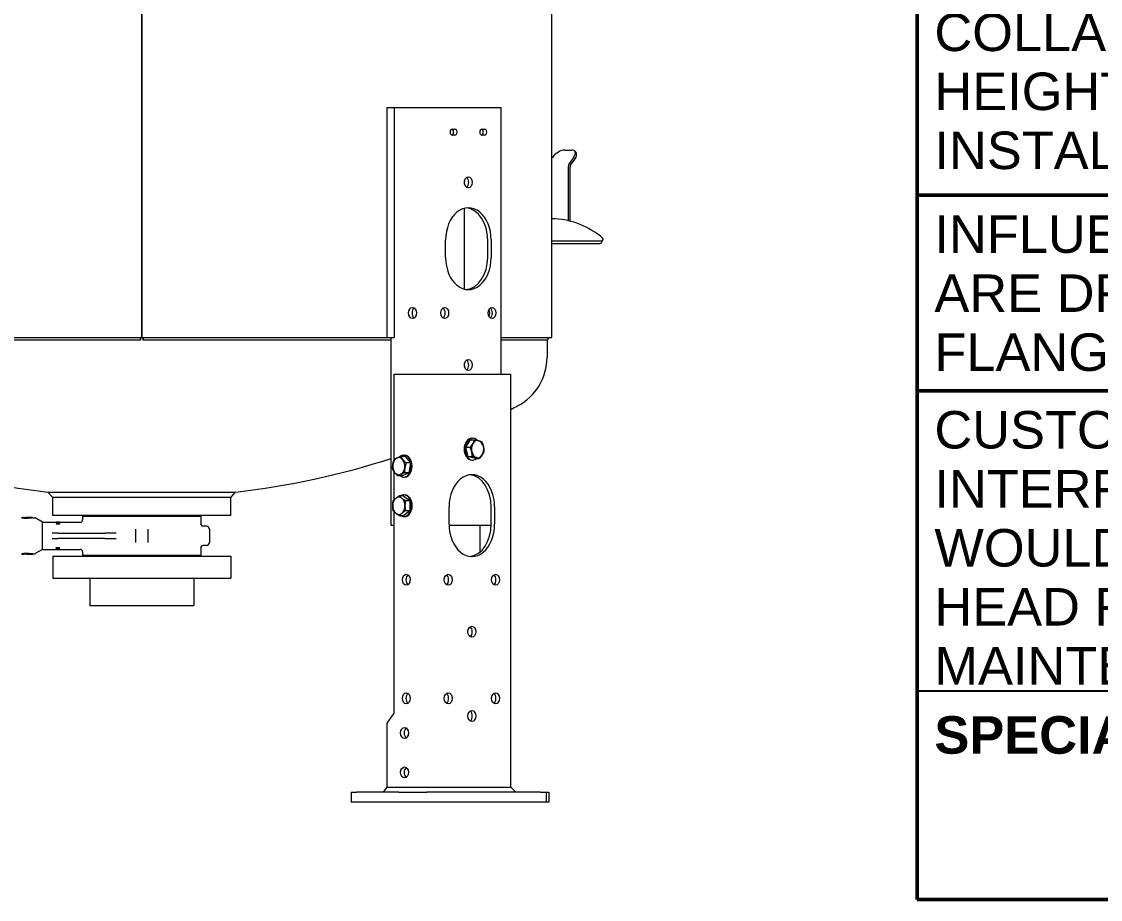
# Model space of a CAD drawing. Header units: inches. Extents: x 19 to 503, y 7 to 322.
# Drawn here: x 384 to 438.6, y 41.3 to 85.7 of the extents above; entities that cross this region are included whole.
import ezdxf
from ezdxf.enums import TextEntityAlignment as Align

# ---------------------------------------------------------------- set-up
doc = ezdxf.new("R2010")
doc.units = ezdxf.units.IN
doc.header["$LTSCALE"] = 15
doc.header["$MEASUREMENT"] = 0
doc.layers.get('0').update_dxf_attribs({"lineweight": 25})
for name, color, linetype, lineweight in [('Dimension (ANSI)', 7, 'Continuous', 25), ('Sketch Geometry (ANSI)', 7, 'Continuous', 25), ('Sketch Geometry(MEMCOR)', 7, 'Continuous', 50), ('Symbols(MEMCOR)', 7, 'Continuous', 25), ('Visible (ANSI)', 7, 'Continuous', 50)]:
    doc.layers.add(name, color=color, linetype=linetype, lineweight=lineweight)
doc.styles.add('MEMCOR', font='arial.ttf')
doc.styles.add('MEMCOR Medium', font='arial.ttf')
doc.styles.get("Standard").update_dxf_attribs({"font": 'arial.ttf'})
doc.dimstyles.new('Default (ANSI)', dxfattribs={"dimscale": 15, "dimtxt": 0.15, "dimasz": 0.098425, "dimexe": 0.125, "dimexo": 0.0625, "dimgap": 0.031496, "dimtad": 0, "dimtih": 1, "dimtoh": 1, "dimdec": 4, "dimrnd": 1e-08, "dimzin": 3, "dimdsep": 46, "dimlunit": 5, "dimtxsty": 'MEMCOR Medium', "dimcen": 0.09, "dimdle": 0.393701, "dimclrd": 256, "dimclre": 256, "dimclrt": 256, "dimadec": 0, "dimazin": 1, "dimtfac": 0.8, "dimtofl": 0, "dimtmove": 0, "dimatfit": 3, "dimfxl": 1, "dimfrac": 1, "dimtolj": 1, "dimtzin": 4, "dimlwd": -1, "dimlwe": -1, "dimarcsym": 0})

# ---------------------------------------------------------------- blocks, each defined once
blk = doc.blocks.new('NOTES')
at = {"layer": 'Sketch Geometry (ANSI)'}
blk.add_line((-2.075, -1.21), (2.075, -1.21), dxfattribs=at)
at = {"layer": 'Sketch Geometry(MEMCOR)'}
for p, q in [((-2.075, -1.85), (-2.075, 1.85)), ((-2.075, 0.31), (2.075, 0.31)), ((-2.075, -0.29), (2.075, -0.29)), ((2.075, -1.85), (-2.075, -1.85))]:
    blk.add_line(p, q, dxfattribs=at)
at = {"layer": 'Symbols(MEMCOR)', "color": 7, "char_height": 0.114972, "attachment_point": 1, "line_spacing_factor": 0.944221, "style": 'MEMCOR'}
for s, insert, width in [('\\fArial|b0|i0;TANKS ARE SHIPPED WITH LEGS IN THE COLLAPSED POSITION TO REDUCE OVERALL HEIGHT AND ASSIST TANK ACCESS. TANK MUST BE INSTALLED WITH LEGS IN EXTENDED POSITION.', (-2.0218, 1.048), 4.125148), ('\\fArial|b0|i0;INFLUENT, EFFLUENT, & DRAIN CONNECTIONS ARE DRILLED FOR METRIC AND IMPERIAL FLANGE BOLT PATTERNS', (-2.0218, 0.248), 3.923818), ('\\fArial|b0|i0;CUSTOMER IS TO CONFIRM THERE ARE NO INTERFERENCES IN THE FILTER ROOM THAT WOULD INHIBIT THE ROTATIONAL SWING OF THE HEAD REQUIRED FOR GENERAL FILTER MAINTENANCE', (-2.0218, -0.352), 4.083133)]:
    blk.add_mtext(s, dxfattribs=dict(at, insert=insert, width=width))
at = {"layer": 'Symbols(MEMCOR)', "color": 7, "insert": (-2.0218, -1.288), "char_height": 0.114972, "attachment_point": 1, "style": 'MEMCOR'}
blk.add_mtext('\\fArial|b1|i0;{\\H0.1150;SPECIAL NOTES:}', dxfattribs=at)
at = {"layer": 'Symbols(MEMCOR)', "color": 7, "lineweight": 30, "flags": 63}
for tag, p in [('@Special_Notes', (-2.0218, -1.4827)), ('@Special_Notes1', (-2.0218, -1.6773))]:
    blk.add_attdef(tag, text='', height=0.115, dxfattribs=at).set_placement(p, align=Align.TOP_LEFT)
blk = doc.blocks.new('*D25')
at = {"layer": 'Defpoints', "color": 0, "transparency": 16777216}
for p in [(389.524, 150.965), (322.574, 59.697), (369.936, 59.697)]:
    blk.add_point(p, dxfattribs=at)
at = {"layer": 'Dimension (ANSI)', "transparency": 16777216}
for p, q in [((388.587, 150.965), (320.699, 150.965)), ((322.574, 149.489), (322.574, 120.941)), ((322.574, 61.174), (322.574, 101.819)), ((368.999, 59.697), (320.699, 59.697))]:
    blk.add_line(p, q, dxfattribs=at)
for points in [[(322.328, 149.489), (322.82, 149.489), (322.574, 150.965)], [(322.328, 61.174), (322.82, 61.174), (322.574, 59.697)]]:
    blk.add_solid(points, dxfattribs=at)
at = {"layer": 'Dimension (ANSI)', "transparency": 16777216, "char_height": 2.25, "attachment_point": 5, "style": 'MEMCOR Medium'}
for s, insert in [('\\A1; \\fArial|b0|i0;91{\\H0.8x;\\S1#4;} in', (322.574, 113.675)), ('\\A1;[2318.2 mm]{\\P\\fArial|b0|i0;SHIPPING\\P\\fArial|b0|i0;HEIGHT\\P\\fArial|b0|i0;REF.}', (322.574, 104.114))]:
    blk.add_mtext(s, dxfattribs=dict(at, insert=insert))

msp = doc.modelspace()

# ---------------------------------------------------------------- linework, layer by layer
at = {"layer": 'Visible (ANSI)', "linetype": 'Continuous', "lineweight": 18}
for p, q in [((390.097271, 134.700384), (390.097271, 69.700384)), ((390.097276, 69.700384), (390.097276, 134.700384)), ((390.100887, 134.700384), (390.100887, 69.700384)), ((390.100892, 69.700384), (390.100892, 134.700384)), ((410.849544, 69.700384), (410.849544, 121.950384)), ((402.498351, 81.347384), (402.874684, 81.347384)), ((402.498351, 81.347384), (402.498351, 69.700384)), ((402.874684, 81.347384), (404.188891, 81.347384)), ((402.874684, 81.347384), (402.874684, 69.700384)), ((404.188891, 81.347384), (405.164699, 81.347384)), ((405.164699, 81.347384), (408.077979, 81.347384)), ((408.077979, 81.347384), (408.280075, 81.347384)), ((408.280075, 67.843384), (408.280075, 81.347384)), ((405.80463, 80.252384), (405.938981, 80.252384)), ((407.303697, 80.252384), (407.438047, 80.252384)), ((405.938981, 79.942384), (405.80463, 79.942384)), ((407.438047, 79.942384), (407.303697, 79.942384)), ((411.496373, 79.194012), (411.849926, 79.194012)), ((410.849544, 78.779257), (410.89282, 78.840459)), ((411.95348, 78.840459), (411.730236, 78.524745)), ((411.795236, 78.432821), (412.01848, 78.748535)), ((412.008175, 79.129134), (412.073175, 79.03721)), ((411.676389, 78.340897), (411.676389, 75.644411)), ((411.768313, 75.644411), (411.768313, 78.340897)), ((406.433204, 77.470143), (406.433204, 77.644625)), ((406.433204, 72.149245), (406.433204, 76.245523)), ((405.468755, 73.757384), (405.468755, 74.637384)), ((407.597146, 73.757384), (407.597146, 74.637384)), ((407.773923, 74.637384), (407.773923, 73.757384)), ((413.257463, 74.574599), (410.849544, 74.574599)), ((410.849544, 74.464701), (413.208359, 74.464701)), ((413.365615, 74.527004), (413.414725, 74.636917)), ((390.097276, 70.825384), (390.100887, 70.825384)), ((390.097276, 70.700384), (390.100887, 70.700384)), ((390.032229, 69.575384), (377.477269, 69.575384)), ((377.699812, 69.700384), (390.097271, 69.700384)), ((390.032229, 69.575384), (390.031821, 69.700384)), ((390.032229, 69.700384), (390.032229, 69.575384)), ((390.097276, 69.700384), (390.097271, 69.700384)), ((390.100887, 69.700384), (390.100892, 69.700384)), ((390.100892, 69.700384), (402.498351, 69.700384)), ((390.166342, 69.700384), (390.165934, 69.575384)), ((390.165934, 69.575384), (390.165934, 69.700384)), ((402.720894, 69.575384), (390.165934, 69.575384)), ((402.498351, 69.700384), (402.874684, 69.700384)), ((402.720894, 60.197384), (402.720894, 69.700384)), ((408.280075, 69.700384), (410.849544, 69.700384)), ((410.599082, 69.575384), (408.280075, 69.575384)), ((410.599082, 69.575384), (410.724082, 69.700384)), ((410.599082, 69.575384), (410.599082, 68.700384)), ((406.433204, 68.229143), (406.433204, 68.403625)), ((402.860653, 67.843384), (404.053334, 67.843384)), ((402.860653, 63.521182), (402.860653, 67.843384)), ((404.053334, 67.843384), (405.029142, 67.843384)), ((405.029142, 67.843384), (408.567089, 67.843384)), ((408.567089, 67.843384), (408.769185, 67.843384)), ((408.769185, 46.943384), (408.769185, 67.843384)), ((406.492583, 64.153907), (406.729178, 64.532397)), ((406.729178, 64.532397), (406.944615, 64.532397)), ((406.798115, 64.604565), (406.842657, 64.604565)), ((406.606063, 63.674894), (406.492583, 64.153907)), ((406.492583, 64.153907), (406.708021, 64.153907)), ((403.416326, 63.688804), (403.200889, 63.688804)), ((403.346441, 63.744565), (403.390983, 63.744565)), ((403.416326, 63.688804), (403.684765, 63.355503)), ((403.684765, 63.355503), (403.469328, 63.355503)), ((403.684765, 63.355503), (403.61488, 62.860083)), ((406.956137, 63.574372), (406.606063, 63.674894)), ((406.606063, 63.674894), (406.8215, 63.674894)), ((406.798115, 63.502203), (406.842657, 63.502203)), ((406.956137, 63.574372), (407.171574, 63.574372)), ((402.860653, 61.490528), (402.860653, 62.916055)), ((403.61488, 62.860083), (403.276556, 62.697965)), ((403.61488, 62.860083), (403.399442, 62.860083)), ((403.276556, 62.697965), (403.061119, 62.697965)), ((403.346441, 62.642203), (403.390983, 62.642203)), ((385.350653, 61.884176), (390.099082, 61.884176)), ((385.599082, 61.606193), (385.350653, 61.884176)), ((390.099082, 61.884176), (394.847511, 61.884176)), ((394.599082, 61.606193), (394.847511, 61.884176)), ((403.346411, 61.698566), (403.130974, 61.698566)), ((403.346411, 61.698566), (403.655785, 61.446011)), ((403.390983, 61.744565), (403.346441, 61.744565)), ((385.599082, 60.692384), (385.599082, 61.606193)), ((394.599082, 61.606193), (385.599082, 61.606193)), ((394.599082, 60.692384), (394.599082, 61.606193)), ((403.655785, 61.446011), (403.440348, 61.446011)), ((403.655785, 61.446011), (403.655815, 60.94083)), ((405.645531, 60.253384), (405.645531, 61.133384)), ((407.773923, 60.253384), (407.773923, 61.133384)), ((407.950699, 61.133384), (407.950699, 60.253384)), ((384.038058, 60.594353), (384.085302, 60.594353)), ((384.038058, 60.594353), (384.038058, 60.583377)), ((384.444357, 60.594353), (384.491601, 60.594353)), ((384.471537, 60.589642), (384.471537, 60.569459)), ((384.491601, 60.594353), (384.491601, 60.593492)), ((384.521522, 60.593758), (384.521522, 60.594353)), ((384.521522, 60.594353), (384.56916, 60.594353)), ((384.56916, 60.594353), (384.56916, 60.591606)), ((384.56916, 60.591606), (384.56916, 60.571466)), ((394.599082, 60.692384), (385.599082, 60.692384)), ((387.146326, 60.692384), (387.106956, 60.653014)), ((393.091208, 60.653014), (387.106956, 60.653014)), ((387.106956, 60.653014), (387.106956, 60.475849)), ((393.051837, 60.692384), (393.091208, 60.653014)), ((393.091208, 60.653014), (393.091208, 60.236946)), ((402.860653, 50.693384), (402.860653, 60.896218)), ((403.346471, 60.688203), (403.131033, 60.688203)), ((403.390983, 60.642203), (403.346441, 60.642203)), ((403.655815, 60.94083), (403.346471, 60.688203)), ((403.655815, 60.94083), (403.440378, 60.94083)), ((384.118106, 60.557612), (384.118106, 60.578059)), ((384.56916, 60.574274), (384.700106, 60.574274)), ((385.080431, 60.357739), (384.709949, 60.571637)), ((385.080431, 58.979786), (385.080431, 60.357739)), ((385.080431, 60.357739), (385.775186, 60.357739)), ((385.774663, 60.366825), (385.774663, 60.357739)), ((385.936604, 60.364764), (385.775186, 60.364764)), ((385.775186, 60.36212), (385.775186, 60.364764)), ((385.775186, 60.36212), (385.902986, 60.36212)), ((385.775186, 60.36212), (385.775186, 60.35018)), ((385.781402, 60.35018), (385.775186, 60.35018)), ((385.775186, 60.341213), (385.775186, 60.349413)), ((385.775186, 60.341213), (385.936604, 60.341213)), ((385.775186, 60.341213), (385.775186, 60.328896)), ((385.805309, 60.328896), (385.775186, 60.328896)), ((385.775186, 60.277139), (385.775186, 60.296728)), ((385.775186, 60.277139), (385.936604, 60.277139)), ((385.775186, 60.277139), (385.775186, 60.263496)), ((385.936604, 60.263496), (385.775186, 60.263496)), ((385.793761, 60.297246), (385.793761, 60.288912)), ((385.918029, 60.288912), (385.793761, 60.288912)), ((385.797162, 60.368975), (385.811943, 60.368975)), ((385.797162, 60.368975), (385.797162, 60.364764)), ((385.936604, 60.346764), (385.797424, 60.346764)), ((385.811943, 60.368975), (385.811943, 60.364764)), ((385.811943, 60.367171), (385.920122, 60.367171)), ((385.936604, 60.328896), (385.905583, 60.328896)), ((385.907303, 60.317344), (385.907303, 60.304564)), ((385.918029, 60.288912), (385.918029, 60.297246)), ((385.920122, 60.368975), (385.936604, 60.368975)), ((385.920122, 60.368975), (385.920122, 60.364764)), ((385.936604, 60.368975), (385.936604, 60.364764)), ((385.936604, 60.364764), (385.936604, 60.361513)), ((385.936604, 60.361513), (385.936604, 60.349562)), ((385.936604, 60.357739), (386.988845, 60.357739)), ((385.936604, 60.346764), (385.936604, 60.341213)), ((385.936604, 60.341213), (385.936604, 60.328896)), ((385.936604, 60.296923), (385.936604, 60.277139)), ((385.936604, 60.277139), (385.936604, 60.263496)), ((393.366601, 60.160888), (393.196011, 60.160888)), ((402.860653, 60.197384), (402.720894, 60.197384)), ((407.773242, 60.197384), (405.646212, 60.197384)), ((407.197631, 60.197384), (407.197631, 58.841763)), ((385.87433, 59.806557), (385.567755, 59.806557)), ((385.567755, 59.530967), (385.87433, 59.530967)), ((385.87433, 59.806557), (387.022886, 59.806557)), ((387.022886, 59.530967), (385.87433, 59.530967)), ((387.022886, 59.806557), (388.225525, 59.806557)), ((388.225525, 59.530967), (387.022886, 59.530967)), ((388.441984, 59.806557), (388.225525, 59.806557)), ((388.225525, 59.530967), (388.441984, 59.530967)), ((388.796651, 59.806557), (388.441984, 59.806557)), ((388.441984, 59.530967), (388.796651, 59.530967)), ((389.784121, 60.000768), (389.784121, 59.336756)), ((390.414042, 59.336756), (390.414042, 60.000768)), ((393.524082, 60.003408), (393.524082, 59.334116)), ((385.080431, 58.979786), (384.709949, 58.765888)), ((385.080431, 58.979786), (385.774663, 58.979786)), ((385.771916, 59.038737), (385.771916, 59.051901)), ((385.771916, 58.993039), (385.771916, 59.005296)), ((385.774663, 58.98427), (385.787173, 58.98427)), ((385.774663, 58.972383), (385.774663, 58.98427)), ((385.920122, 58.972383), (385.774663, 58.972383)), ((385.774663, 58.9707), (385.774663, 58.972383)), ((385.797162, 58.96855), (385.811943, 58.96855)), ((385.811943, 58.970353), (385.811943, 58.96855)), ((385.811943, 58.970353), (385.920122, 58.970353)), ((385.920122, 58.976211), (385.920122, 58.983585)), ((385.936604, 58.976211), (385.920122, 58.976211)), ((385.920122, 58.972383), (385.920122, 58.976211)), ((385.920122, 58.96855), (385.920122, 58.970353)), ((385.920122, 58.96855), (385.936604, 58.96855)), ((385.936604, 58.976211), (385.936604, 58.988031)), ((385.936604, 58.979786), (386.988845, 58.979786)), ((385.936604, 58.976211), (385.936604, 58.96855)), ((385.940005, 59.038737), (385.940005, 59.051901)), ((385.940005, 58.993039), (385.940005, 59.005296)), ((393.091208, 59.100578), (393.091208, 58.68451)), ((393.366601, 59.176636), (393.196011, 59.176636)), ((384.038058, 58.743172), (384.038058, 58.754147)), ((384.038058, 58.743172), (384.085302, 58.743172)), ((384.118106, 58.759466), (384.118106, 58.779912)), ((384.444357, 58.743172), (384.491601, 58.743172)), ((384.471537, 58.768066), (384.471537, 58.747882)), ((384.491601, 58.743172), (384.491601, 58.744032)), ((384.521522, 58.743172), (384.521522, 58.743766)), ((384.521522, 58.743172), (384.56916, 58.743172)), ((384.56916, 58.745919), (384.56916, 58.766059)), ((384.56916, 58.76325), (384.700106, 58.76325)), ((384.56916, 58.745919), (384.56916, 58.743172)), ((385.599082, 58.64514), (394.599082, 58.64514)), ((385.599082, 58.64514), (385.599082, 57.52014)), ((387.106956, 58.861676), (387.106956, 58.68451)), ((387.106956, 58.68451), (393.091208, 58.68451)), ((387.146326, 58.64514), (387.106956, 58.68451)), ((393.051837, 58.64514), (393.091208, 58.68451)), ((394.599082, 58.64514), (394.599082, 57.52014)), ((385.599082, 57.52014), (394.599082, 57.52014)), ((387.474082, 57.52014), (387.474082, 56.14514)), ((392.724082, 57.52014), (392.724082, 56.14514)), ((387.474082, 56.14514), (392.724082, 56.14514)), ((402.5071, 50.193384), (402.860653, 50.693384)), ((402.5071, 46.943384), (402.5071, 50.193384)), ((402.330323, 46.693384), (402.5071, 46.943384)), ((402.5071, 46.943384), (404.053334, 46.943384)), ((404.053334, 46.943384), (405.029142, 46.943384)), ((405.029142, 46.943384), (408.567089, 46.943384)), ((408.567089, 46.943384), (408.769185, 46.943384)), ((408.769185, 46.943384), (409.019185, 46.693384)), ((400.691598, 46.693384), (400.984491, 46.693384)), ((400.691598, 46.693384), (400.691598, 46.193384)), ((403.105811, 46.693384), (400.984491, 46.693384)), ((403.105811, 46.693384), (404.520025, 46.693384)), ((410.261732, 46.693384), (404.520025, 46.693384)), ((410.261732, 46.693384), (410.554625, 46.693384)), ((410.554625, 46.693384), (410.69846, 46.693384)), ((410.554625, 46.693384), (410.554625, 46.193384)), ((410.69846, 46.693384), (410.69846, 46.193384)), ((400.984491, 46.193384), (400.691598, 46.193384)), ((403.105811, 46.193384), (400.984491, 46.193384)), ((404.520025, 46.193384), (403.105811, 46.193384)), ((410.261732, 46.193384), (404.520025, 46.193384)), ((410.554625, 46.193384), (410.261732, 46.193384)), ((410.69846, 46.193384), (410.554625, 46.193384))]:
    msp.add_line(p, q, dxfattribs=at)
for centre, radius, start, end in [((407.829082, 68.700384), 2.77, 297.3871389, 0), ((390.099082, 102.923822), 41.313437, 296.8665239, 297.3871389), ((390.099082, 102.923822), 41.313437, 252.2109411, 263.4000276), ((390.099082, 102.923822), 41.313437, 276.5999724, 287.7890589), ((384.700106, 60.554589), 0.019685, 60, 90), ((386.988845, 60.475849), 0.11811, 270, 0), ((393.196011, 60.271124), 0.110236, 198.0621031, 270), ((393.366601, 60.003408), 0.15748, 0, 90), ((386.988845, 58.861676), 0.11811, 0, 90), ((393.196011, 59.0664), 0.110236, 90, 161.9378969), ((393.366601, 59.334116), 0.15748, 270, 0), ((384.700106, 58.782935), 0.019685, 270, 300)]:
    msp.add_arc(centre, radius, start, end, dxfattribs=at)
for centre, major_axis, ratio, start_param, end_param in [((405.80463, 80.097384), (0, -0.155), 0.707106781, 3.141592654, 6.283185307), ((405.762204, 80.097384), (0, -0.155), 0.707106781, 0.194777643, 2.946815011), ((405.938981, 80.097384), (0, 0.155), 0.707106781, 3.141592654, 6.283185307), ((407.303697, 80.097384), (0, -0.155), 0.707106781, 3.141592654, 6.283185307), ((407.26127, 80.097384), (0, -0.155), 0.707106781, 0.194777643, 2.946815011), ((407.438047, 80.097384), (0, 0.155), 0.707106781, 3.141592654, 6.283185307), ((411.246373, 78.840459), (0.408248, 0.288675), 0.5, 0.615479709, 2.186276035), ((411.599926, 78.840459), (0.408248, 0.288675), 0.5, 5.327868689, 6.898665016), ((411.664926, 78.748535), (0.408248, 0.288675), 0.5, 5.327868689, 6.283185307), ((411.860236, 78.340897), (0, 0.26), 0.707106781, 0.785398163, 1.570796327), ((411.860236, 78.340897), (0, -0.13), 0.707106781, 3.926990817, 4.71238898), ((406.444562, 77.557384), (0, 0.28), 0.707106781, 3.604362771, 5.820415189), ((406.621339, 74.637384), (0, 1.63), 0.707106781, 4.71238898, 7.853981634), ((406.444562, 74.637384), (0, 1.63), 0.707106781, 4.71238898, 6.206422826), ((410.82721, 68.344211), (0, 7.37), 0.707106781, 5.787544151, 6.278899705), ((411.584465, 75.644411), (0, 0.13), 0.707106781, 4.493796303, 4.71238898), ((411.584465, 75.644411), (0, -0.26), 0.707106781, 1.375468286, 1.570796327), ((406.621339, 73.757384), (0, -1.63), 0.707106781, 4.71238898, 7.853981634), ((406.444562, 73.757384), (0, -1.63), 0.707106781, 0.076762481, 1.570796327), ((403.969688, 70.947384), (0, -0.28), 0.707106781, 3.604362771, 5.820415189), ((405.248137, 70.947384), (0, 0.28), 0.707106781, 3.604362771, 5.820415189), ((407.505222, 70.947384), (0, -0.28), 0.707106781, 0.909644844, 2.23194781), ((407.640987, 70.947384), (0, 0.28), 0.707106781, 3.604362771, 5.820415189), ((406.444562, 68.316384), (0, 0.28), 0.707106781, 3.604362771, 5.820415189), ((406.798115, 64.053384), (0, -0.551181), 0.707106781, 3.141592654, 6.283185307), ((406.842657, 64.053384), (0, -0.551181), 0.707106781, 2.526339864, 6.800671447), ((407.085725, 64.053384), (0, 0.4375), 0.707106781, 6.082865606, 7.130063157), ((407.085725, 64.053384), (0, 0.4375), 0.707106781, 5.035668054, 6.082865606), ((407.085725, 64.053384), (0, -0.4375), 0.707106781, 3.988470503, 5.035668054), ((407.085725, 64.053384), (0, -0.4375), 0.707106781, 5.035668054, 6.082865606), ((407.085725, 64.053384), (0, 0.4375), 0.707106781, 3.988470503, 5.035668054), ((403.103373, 63.193384), (0, 0.4375), 0.707106781, 0.326691497, 1.373889048), ((403.103373, 63.193384), (0, 0.4375), 0.707106781, 5.562679253, 6.609876804), ((403.346441, 63.193384), (0, -0.551181), 0.707106781, 5.829487559, 9.951247196), ((403.103373, 63.193384), (0, 0.4375), 0.707106781, 4.515481702, 5.562679253), ((403.390983, 63.193384), (0, -0.551181), 0.707106781, 0, 3.141592654), ((407.085725, 64.053384), (0, -0.4375), 0.707106781, 6.082865606, 7.130063157), ((403.103373, 63.193384), (0, -0.4375), 0.707106781, 4.515481702, 5.562679253), ((403.103373, 63.193384), (0, -0.4375), 0.707106781, 5.562679253, 6.609876804), ((403.103373, 63.193384), (0, -0.4375), 0.707106781, 0.326691497, 1.373889048), ((406.798115, 61.133384), (0, 1.63), 0.707106781, 4.71238898, 7.853981634), ((406.621339, 61.133384), (0, 1.63), 0.707106781, 4.71238898, 6.206422826), ((403.346441, 61.193384), (0, 0.551181), 0.707106781, 2.730146839, 6.694631122), ((403.390983, 61.193384), (0, 0.551181), 0.707106781, 3.141592654, 6.283185307), ((403.103373, 61.193384), (0, -0.4375), 0.707106781, 3.665274675, 4.712472226), ((403.103373, 61.193384), (0, -0.4375), 0.707106781, 4.712472226, 5.759669778), ((403.103373, 61.193384), (0, 0.4375), 0.707106781, 5.759669778, 6.806867329), ((403.103373, 61.193384), (0, 0.4375), 0.707106781, 4.712472226, 5.759669778), ((403.103373, 61.193384), (0, 0.4375), 0.707106781, 3.665274675, 4.712472226), ((384.668678, 59.668762), (4.107169, 0), 0.225359733, 1.627339961, 1.701807931), ((384.885365, 59.668762), (4.107169, 0), 0.225359733, 1.687123352, 1.743150767), ((384.885365, 59.668762), (4.107169, 0), 0.225359733, 1.647861101, 1.671725131), ((384.668678, 59.668762), (4.107169, 0), 0.225359733, 1.606632991, 1.61482287), ((403.103373, 61.193384), (0, -0.4375), 0.707106781, 5.759669778, 6.806867329), ((384.668678, 59.668762), (4.107169, 0), 0.225359733, 1.714428005, 1.730285096), ((384.885365, 59.668762), (4.107169, 0), 0.225359733, 1.758709983, 1.78397911), ((384.885365, 59.668762), (-4.018073, 0), 0.225359733, 4.90452087, 4.930374312), ((384.885365, 59.668762), (-4.018073, 0), 0.225359733, 4.791166087, 4.815563659), ((386.103049, 59.668762), (1.377604, 0), 0.508700102, 1.716536886, 1.811096977), ((386.142831, 59.668762), (1.365637, 0), 0.513157895, 1.722387859, 1.826501132), ((386.142831, 59.668762), (-1.342621, 0), 0.513157895, 4.866599842, 4.891116357), ((406.798115, 60.253384), (0, -1.63), 0.707106781, 4.71238898, 7.853981634), ((406.621339, 60.253384), (0, -1.63), 0.707106781, 0.076762481, 1.570796327), ((384.885365, 59.668762), (-4.018073, 0), 0.225359733, 1.352810995, 1.378664437), ((384.885365, 59.668762), (-4.107169, 0), 0.225359733, 1.357613543, 1.38288267), ((384.668678, 59.668762), (-4.107169, 0), 0.225359733, 1.411307558, 1.427164649), ((384.668678, 59.668762), (-4.107169, 0), 0.225359733, 1.439784722, 1.514252692), ((384.885365, 59.668762), (-4.107169, 0), 0.225359733, 1.398441887, 1.454469301), ((384.885365, 59.668762), (-4.018073, 0), 0.225359733, 1.467621648, 1.49201922), ((384.885365, 59.668762), (-4.107169, 0), 0.225359733, 1.469867522, 1.493731553), ((384.668678, 59.668762), (-4.107169, 0), 0.225359733, 1.526769784, 1.534959662), ((403.657355, 57.443384), (0, -0.28), 0.707106781, 3.604362771, 5.820415189), ((405.425122, 57.443384), (0, 0.28), 0.707106781, 3.604362771, 5.820415189), ((407.817556, 57.443384), (0, 0.28), 0.707106781, 3.604362771, 5.820415189), ((406.621339, 54.812384), (0, 0.28), 0.707106781, 3.604362771, 5.820415189), ((403.657355, 51.443384), (0, -0.28), 0.707106781, 3.604362771, 5.820415189), ((405.425122, 51.443384), (0, 0.28), 0.707106781, 3.604362771, 5.820415189), ((407.817556, 51.443384), (0, 0.28), 0.707106781, 3.604362771, 5.820415189), ((406.621339, 50.549384), (0, 0.28), 0.707106781, 3.604362771, 5.820415189), ((403.56776, 49.693384), (0, -0.28), 0.707106781, 3.604362771, 5.820415189), ((403.56776, 47.693384), (0, -0.28), 0.707106781, 3.604362771, 5.820415189)]:
    msp.add_ellipse(centre, major_axis=major_axis, ratio=ratio, start_param=start_param, end_param=end_param, dxfattribs=at)
for centre, major_axis in [((406.621339, 77.557384), (0, -0.28)), ((403.792911, 70.947384), (0, 0.28)), ((405.424914, 70.947384), (0, -0.28)), ((407.817763, 70.947384), (0, -0.28)), ((406.621339, 68.316384), (0, -0.28)), ((403.480578, 57.443384), (0, 0.28)), ((405.601898, 57.443384), (0, -0.28)), ((407.994332, 57.443384), (0, -0.28)), ((406.798115, 54.812384), (0, -0.28)), ((403.480578, 51.443384), (0, 0.28)), ((405.601898, 51.443384), (0, -0.28)), ((407.994332, 51.443384), (0, -0.28)), ((406.798115, 50.549384), (0, -0.28)), ((403.390983, 49.693384), (0, -0.28)), ((403.390983, 47.693384), (0, -0.28))]:
    msp.add_ellipse(centre, major_axis=major_axis, ratio=0.707106781, dxfattribs=at)
for points, knots in [([(413.305718, 74.827334), (413.344807, 74.797447), (413.377355, 74.764785), (413.416893, 74.703335), (413.423897, 74.674586), (413.414852, 74.628632), (413.398228, 74.608366), (413.341722, 74.58133), (413.301857, 74.574599), (413.257463, 74.574599)], [5.751172896, 5.751172896, 5.751172896, 5.751172896, 6.230027309, 6.230027309, 6.708881722, 6.708881722, 7.187288544, 7.187288544, 7.665695365, 7.665695365, 7.665695365, 7.665695365]), ([(413.208359, 74.464701), (413.252753, 74.464701), (413.292619, 74.471433), (413.342936, 74.495504), (413.357907, 74.510174), (413.365556, 74.527028)], [7.666112893, 7.666112893, 7.666112893, 7.666112893, 8.1445202479, 8.1445202479, 8.5181613892, 8.5181613892, 8.5181613892, 8.5181613892]), ([(384.038058, 60.594353), (384.038058, 60.594353), (384.043797, 60.592894), (384.06211, 60.588732), (384.070743, 60.586839), (384.080785, 60.584822)], [0.8717207208, 0.8717207208, 0.8717207208, 0.8717207208, 1.089636881, 1.089636881, 1.2160548307, 1.2160548307, 1.2160548307, 1.2160548307]), ([(384.132129, 60.586421), (384.11863, 60.588373), (384.107047, 60.590348), (384.089831, 60.593441), (384.085302, 60.594353), (384.085302, 60.594353)], [1.7435092888, 1.7435092888, 1.7435092888, 1.7435092888, 1.8946384268, 1.8946384268, 2.0668736377, 2.0668736377, 2.0668736377, 2.0668736377]), ([(384.118106, 60.578059), (384.135535, 60.575246), (384.155966, 60.572459), (384.205804, 60.567653), (384.236228, 60.566143), (384.293431, 60.566143), (384.323856, 60.567653), (384.37969, 60.573037), (384.405112, 60.576827), (384.443725, 60.583619), (384.460055, 60.587065), (384.471537, 60.589642)], [1.35436976, 1.35436976, 1.35436976, 1.35436976, 1.525497241, 1.525497241, 1.743441442, 1.743441442, 1.961385642, 1.961385642, 2.179329842, 2.179329842, 2.380699684, 2.380699684, 2.380699684, 2.380699684]), ([(384.408667, 60.588097), (384.403422, 60.587277), (384.397733, 60.586431), (384.375867, 60.583404), (384.355718, 60.581046), (384.311504, 60.577707), (384.287434, 60.576775), (384.242225, 60.576775), (384.218155, 60.577707), (384.190912, 60.579764), (384.185877, 60.580188), (384.180976, 60.580639)], [0.9689086862, 0.9689086862, 0.9689086862, 0.9689086862, 1.0334283008, 1.0334283008, 1.2056720296, 1.2056720296, 1.3779157584, 1.3779157584, 1.5501594872, 1.5501594872, 1.5901710532, 1.5901710532, 1.5901710532, 1.5901710532]), ([(384.471537, 60.569459), (384.460055, 60.566823), (384.443724, 60.563299), (384.405114, 60.556352), (384.379697, 60.552475), (384.323864, 60.546965), (384.293437, 60.545418), (384.236222, 60.545418), (384.205795, 60.546965), (384.15596, 60.551883), (384.135532, 60.554735), (384.118106, 60.557612)], [1.106387994, 1.106387994, 1.106387994, 1.106387994, 1.307816496, 1.307816496, 1.525806378, 1.525806378, 1.743796259, 1.743796259, 1.961786141, 1.961786141, 2.132943266, 2.132943266, 2.132943266, 2.132943266]), ([(385.774663, 60.366825), (385.776761, 60.36684), (385.778881, 60.366867), (385.782686, 60.366953), (385.784421, 60.367007), (385.78786, 60.36716), (385.789491, 60.367262), (385.791652, 60.367456), (385.793124, 60.36761), (385.796242, 60.368211), (385.796939, 60.368571), (385.797147, 60.368884), (385.797162, 60.368931), (385.797162, 60.368975)], [-0.2436376975, -0.2436376975, -0.2436376975, -0.2436376975, -0.1880416797, -0.1880416797, -0.1398143028, -0.1398143028, -0.0852719588, -0.0852719588, -0.0529727675, -0.0529727675, -0.008226546, -0.008226546, 0, 0, 0, 0]), ([(385.788006, 60.32219), (385.783986, 60.31982), (385.781193, 60.317058), (385.777889, 60.312211), (385.775487, 60.308251), (385.775195, 60.298046), (385.775186, 60.297389), (385.775186, 60.296728)], [-0.4240729765, -0.4240729765, -0.4240729765, -0.4240729765, -0.1774950299, -0.1774950299, -0.011337247, -0.011337247, 0, 0, 0, 0]), ([(385.856026, 60.333941), (385.847536, 60.333941), (385.838996, 60.333666), (385.825396, 60.332511), (385.817939, 60.331693), (385.801993, 60.328282), (385.795361, 60.326079), (385.789308, 60.322929), (385.788645, 60.322564), (385.788006, 60.32219)], [-0.2640932322, -0.2640932322, -0.2640932322, -0.2640932322, -0.1539077704, -0.1539077704, -0.0814874155, -0.0814874155, -0.0092530893, -0.0092530893, 0, 0, 0, 0]), ([(385.793761, 60.297246), (385.793761, 60.30372), (385.795193, 60.307013), (385.797557, 60.311508), (385.799997, 60.314132), (385.803441, 60.316538)], [-0.08589357422, -0.08589357422, -0.08589357422, -0.08589357422, -0.05474541305, -0.05474541305, 0, 0, 0, 0]), ([(385.803441, 60.303742), (385.800629, 60.301738), (385.798479, 60.299579), (385.79593, 60.295667), (385.794639, 60.293216), (385.794063, 60.288924)], [0, 0, 0, 0, 0.0448067037, 0.0448067037, 0.07530494511, 0.07530494511, 0.07530494511, 0.07530494511]), ([(385.803441, 60.316538), (385.806202, 60.318398), (385.809638, 60.320007), (385.818067, 60.32269), (385.822835, 60.323694), (385.836753, 60.325671), (385.846347, 60.326102), (385.855764, 60.326102)], [-0.1567740363, -0.1567740363, -0.1567740363, -0.1567740363, -0.1142150484, -0.1142150484, -0.0717595913, -0.0717595913, 0, 0, 0, 0]), ([(385.855764, 60.313496), (385.846267, 60.313496), (385.836592, 60.313049), (385.822366, 60.310963), (385.817408, 60.309865), (385.809204, 60.307071), (385.806024, 60.305516), (385.803441, 60.303742)], [0, 0, 0, 0, 0.0723727823, 0.0723727823, 0.1169794111, 0.1169794111, 0.1568700898, 0.1568700898, 0.1568700898, 0.1568700898]), ([(385.855764, 60.326102), (385.862841, 60.326102), (385.870128, 60.325884), (385.881836, 60.324844), (385.888105, 60.324081), (385.899576, 60.321147), (385.903871, 60.319427), (385.907303, 60.317344)], [-0.1891353027, -0.1891353027, -0.1891353027, -0.1891353027, -0.1072079274, -0.1072079274, -0.0493912269, -0.0493912269, 0, 0, 0, 0]), ([(385.907303, 60.304564), (385.904303, 60.306421), (385.900628, 60.308005), (385.889736, 60.311178), (385.883124, 60.312046), (385.871132, 60.313242), (385.863321, 60.313496), (385.855764, 60.313496)], [0, 0, 0, 0, 0.0432601854, 0.0432601854, 0.1058268324, 0.1058268324, 0.2026344212, 0.2026344212, 0.2026344212, 0.2026344212]), ([(385.923654, 60.322089), (385.919996, 60.324237), (385.915538, 60.326067), (385.903714, 60.329573), (385.897003, 60.330783), (385.882057, 60.333041), (385.871315, 60.333769), (385.858803, 60.333932), (385.857415, 60.333941), (385.856026, 60.333941)], [-0.1688548967, -0.1688548967, -0.1688548967, -0.1688548967, -0.1361871783, -0.1361871783, -0.0954218836, -0.0954218836, -0.0105829036, -0.0105829036, 0, 0, 0, 0]), ([(385.907303, 60.317344), (385.913083, 60.313972), (385.914964, 60.310621), (385.917471, 60.305361), (385.918029, 60.301274), (385.918029, 60.297246)], [-0.1004912969, -0.1004912969, -0.1004912969, -0.1004912969, -0.0693887919, -0.0693887919, 0, 0, 0, 0]), ([(385.91773, 60.288912), (385.917603, 60.289878), (385.917432, 60.290832), (385.916276, 60.295688), (385.914784, 60.29784), (385.912558, 60.300828), (385.910296, 60.302783), (385.907303, 60.304564)], [0.0277201043, 0.0277201043, 0.0277201043, 0.0277201043, 0.0445057365, 0.0445057365, 0.1148525389, 0.1148525389, 0.2911857837, 0.2911857837, 0.2911857837, 0.2911857837]), ([(385.936604, 60.296923), (385.936604, 60.302701), (385.935918, 60.307226), (385.9335, 60.313145), (385.931479, 60.316902), (385.924597, 60.321495), (385.924131, 60.321794), (385.923654, 60.322089)], [-0.2661492754, -0.2661492754, -0.2661492754, -0.2661492754, -0.1092854483, -0.1092854483, -0.0072046521, -0.0072046521, 0, 0, 0, 0]), ([(393.082454, 60.222484), (393.08249, 60.222545), (393.082527, 60.222605), (393.086868, 60.229828), (393.089631, 60.234333), (393.091037, 60.236663), (393.091208, 60.236946), (393.091208, 60.236946)], [-0.0036539149, -0.0036539149, -0.0036539149, -0.0036539149, 0, 0, 0.4352754648, 0.4352754648, 0.5746087981, 0.5746087981, 0.5746087981, 0.5746087981]), ([(385.771916, 59.051901), (385.771916, 59.055451), (385.773049, 59.059145), (385.778274, 59.065347), (385.781498, 59.067802), (385.788822, 59.071505), (385.793881, 59.073641), (385.810147, 59.077442), (385.818978, 59.078606), (385.836899, 59.080067), (385.84654, 59.080349), (385.855895, 59.080349)], [0, 0, 0, 0, 0.0607391981, 0.0607391981, 0.1071058281, 0.1071058281, 0.1405796055, 0.1405796055, 0.1728457831, 0.1728457831, 0.2072431655, 0.2072431655, 0.2072431655, 0.2072431655]), ([(385.855895, 59.066563), (385.838103, 59.066563), (385.819895, 59.065551), (385.799764, 59.061442), (385.793712, 59.059893), (385.783654, 59.055578), (385.780024, 59.053282), (385.774158, 59.04759), (385.772575, 59.044285), (385.77197, 59.040263), (385.771916, 59.039497), (385.771916, 59.038737)], [-0.3293772198, -0.3293772198, -0.3293772198, -0.3293772198, -0.1710490699, -0.1710490699, -0.1155488139, -0.1155488139, -0.0691011635, -0.0691011635, -0.0132218312, -0.0132218312, 0, 0, 0, 0]), ([(385.771916, 59.038737), (385.771916, 59.036658), (385.772311, 59.034609), (385.774152, 59.030912), (385.775478, 59.029253), (385.779936, 59.025646), (385.783387, 59.023911), (385.792199, 59.020972), (385.798178, 59.019602), (385.818867, 59.016937), (385.833429, 59.016301), (385.850724, 59.016109), (385.853378, 59.016095), (385.856026, 59.016095)], [-0.4011989667, -0.4011989667, -0.4011989667, -0.4011989667, -0.339239024, -0.339239024, -0.2837161923, -0.2837161923, -0.2090197847, -0.2090197847, -0.1318457489, -0.1318457489, -0.0201762994, -0.0201762994, 0, 0, 0, 0]), ([(385.771916, 59.005296), (385.771916, 59.007166), (385.772909, 59.00914), (385.777516, 59.012604), (385.780469, 59.014029), (385.787437, 59.016297), (385.792093, 59.017526), (385.800409, 59.018821), (385.801411, 59.018968), (385.802426, 59.019108)], [0, 0, 0, 0, 0.0528651268, 0.0528651268, 0.0953049376, 0.0953049376, 0.128967502, 0.128967502, 0.1335034558, 0.1335034558, 0.1335034558, 0.1335034558]), ([(385.855895, 59.009369), (385.837333, 59.009369), (385.81827, 59.008695), (385.794867, 59.005595), (385.789903, 59.004426), (385.782823, 59.002492), (385.779474, 59.001178), (385.774098, 58.997991), (385.77261, 58.996189), (385.771978, 58.993963), (385.771916, 58.993498), (385.771916, 58.993039)], [-0.1889698191, -0.1889698191, -0.1889698191, -0.1889698191, -0.1339112974, -0.1339112974, -0.1045267042, -0.1045267042, -0.062503335, -0.062503335, -0.0131912318, -0.0131912318, 0, 0, 0, 0]), ([(385.771916, 58.993039), (385.771916, 58.99191), (385.772282, 58.990815), (385.773962, 58.988849), (385.775178, 58.987974), (385.779334, 58.986038), (385.782633, 58.985111), (385.791573, 58.983453), (385.797607, 58.982764), (385.817667, 58.981363), (385.832687, 58.981031), (385.850446, 58.980927), (385.853239, 58.98092), (385.856026, 58.98092)], [-0.3523898205, -0.3523898205, -0.3523898205, -0.3523898205, -0.306030752, -0.306030752, -0.2639705788, -0.2639705788, -0.204698491, -0.204698491, -0.1353866948, -0.1353866948, -0.0212323229, -0.0212323229, 0, 0, 0, 0]), ([(385.774663, 58.9707), (385.776761, 58.970685), (385.778881, 58.970657), (385.782686, 58.970571), (385.784421, 58.970517), (385.78786, 58.970364), (385.789491, 58.970263), (385.791652, 58.970068), (385.793124, 58.969914), (385.796242, 58.969313), (385.796939, 58.968953), (385.797147, 58.96864), (385.797162, 58.968593), (385.797162, 58.96855)], [-0.2436376975, -0.2436376975, -0.2436376975, -0.2436376975, -0.1880416797, -0.1880416797, -0.1398143028, -0.1398143028, -0.0852719588, -0.0852719588, -0.0529727675, -0.0529727675, -0.008226546, -0.008226546, 0, 0, 0, 0]), ([(385.789837, 59.038737), (385.789837, 59.040512), (385.790357, 59.042359), (385.792497, 59.044904), (385.793875, 59.046262), (385.799562, 59.04903), (385.80293, 59.050055), (385.80658, 59.05083)], [-0.1300880013, -0.1300880013, -0.1300880013, -0.1300880013, -0.0628694698, -0.0628694698, -0.0305037966, -0.0305037966, 0, 0, 0, 0]), ([(385.806842, 59.027572), (385.803135, 59.028226), (385.79967, 59.029101), (385.794073, 59.031481), (385.792651, 59.032671), (385.790367, 59.035151), (385.789837, 59.036944), (385.789837, 59.038737)], [-0.06496435333, -0.06496435333, -0.06496435333, -0.06496435333, -0.04796062159, -0.04796062159, -0.03118673124, -0.03118673124, 0, 0, 0, 0]), ([(385.789837, 58.993039), (385.789837, 58.994062), (385.790379, 58.995134), (385.792566, 58.99659), (385.793916, 58.997342), (385.799531, 58.998943), (385.80295, 58.999547), (385.80658, 58.999998)], [-0.1255475272, -0.1255475272, -0.1255475272, -0.1255475272, -0.0599544359, -0.0599544359, -0.0299575184, -0.0299575184, 0, 0, 0, 0]), ([(385.806842, 58.986879), (385.804808, 58.987072), (385.802827, 58.987304), (385.799304, 58.987838), (385.797743, 58.988132), (385.79384, 58.989095), (385.792498, 58.989723), (385.790338, 58.991091), (385.789837, 58.992055), (385.789837, 58.993039)], [-0.06403997171, -0.06403997171, -0.06403997171, -0.06403997171, -0.05394425071, -0.05394425071, -0.04478939526, -0.04478939526, -0.02827011575, -0.02827011575, 0, 0, 0, 0]), ([(385.793145, 59.045404), (385.793977, 59.044757), (385.795119, 59.044051), (385.799553, 59.042094), (385.80307, 59.041182), (385.806842, 59.040502)], [0.03796683191, 0.03796683191, 0.03796683191, 0.03796683191, 0.04800752593, 0.04800752593, 0.06588580066, 0.06588580066, 0.06588580066, 0.06588580066]), ([(385.80658, 59.05083), (385.810025, 59.051561), (385.813726, 59.052104), (385.821244, 59.05293), (385.826446, 59.053351), (385.837837, 59.05378), (385.841248, 59.053867), (385.846458, 59.053955), (385.848294, 59.053978), (385.851078, 59.054), (385.85203, 59.054006), (385.853469, 59.054011), (385.853957, 59.054013), (385.854927, 59.054014), (385.855411, 59.054015), (385.855895, 59.054015)], [-0.1744136917, -0.1744136917, -0.1744136917, -0.1744136917, -0.1156707288, -0.1156707288, -0.0543773328, -0.0543773328, -0.028614968, -0.028614968, -0.0146539504, -0.0146539504, -0.0073982154, -0.0073982154, -0.0036865782, -0.0036865782, 0, 0, 0, 0]), ([(385.80658, 58.999998), (385.814275, 59.000954), (385.822807, 59.001303), (385.836374, 59.001768), (385.846537, 59.001869), (385.855895, 59.001869)], [-0.1037791141, -0.1037791141, -0.1037791141, -0.1037791141, -0.0713100746, -0.0713100746, 0, 0, 0, 0]), ([(385.806842, 59.040502), (385.812517, 59.039489), (385.819076, 59.03894), (385.829463, 59.038416), (385.839587, 59.038001), (385.856026, 59.038001)], [0, 0, 0, 0, 0.04715986411, 0.04715986411, 0.07998853602, 0.07998853602, 0.07998853602, 0.07998853602]), ([(385.856026, 59.02512), (385.84102, 59.02512), (385.831084, 59.025454), (385.819276, 59.026025), (385.812602, 59.026564), (385.806842, 59.027572)], [-0.09091236655, -0.09091236655, -0.09091236655, -0.09091236655, -0.04783937595, -0.04783937595, 0, 0, 0, 0]), ([(385.806842, 58.999024), (385.812963, 58.998437), (385.820122, 58.998144), (385.830353, 58.9979), (385.839945, 58.997691), (385.856026, 58.997691)], [0, 0, 0, 0, 0.05038293379, 0.05038293379, 0.07866547071, 0.07866547071, 0.07866547071, 0.07866547071]), ([(385.856026, 58.98557), (385.839903, 58.98557), (385.830258, 58.985777), (385.820015, 58.98602), (385.812919, 58.986308), (385.806842, 58.986879)], [-0.07875293078, -0.07875293078, -0.07875293078, -0.07875293078, -0.05001055618, -0.05001055618, 0, 0, 0, 0]), ([(385.855895, 59.080349), (385.86986, 59.080349), (385.885128, 59.079745), (385.910344, 59.076048), (385.917223, 59.073834), (385.926138, 59.070327), (385.930014, 59.068138), (385.935502, 59.063506), (385.93725, 59.061258), (385.939526, 59.0566), (385.940005, 59.054218), (385.940005, 59.051901)], [0, 0, 0, 0, 0.1064092003, 0.1064092003, 0.1992614514, 0.1992614514, 0.3029771304, 0.3029771304, 0.3907040337, 0.3907040337, 0.480877809, 0.480877809, 0.480877809, 0.480877809]), ([(385.940005, 59.038737), (385.940005, 59.040761), (385.939624, 59.042836), (385.937899, 59.046784), (385.936647, 59.04865), (385.9323, 59.053059), (385.928759, 59.055397), (385.919747, 59.059419), (385.913702, 59.061371), (385.898178, 59.064269), (385.890677, 59.065116), (385.879008, 59.065972), (385.874641, 59.066192), (385.867954, 59.066413), (385.865604, 59.066469), (385.862035, 59.066525), (385.860813, 59.066539), (385.858359, 59.066558), (385.857127, 59.066563), (385.855895, 59.066563)], [-0.3663202332, -0.3663202332, -0.3663202332, -0.3663202332, -0.3136170865, -0.3136170865, -0.265544382, -0.265544382, -0.1958638296, -0.1958638296, -0.1264206642, -0.1264206642, -0.0697554254, -0.0697554254, -0.0365918515, -0.0365918515, -0.0186988816, -0.0186988816, -0.0093863378, -0.0093863378, 0, 0, 0, 0]), ([(385.855895, 59.054015), (385.871728, 59.054015), (385.881235, 59.053537), (385.892602, 59.052802), (385.899329, 59.052111), (385.905079, 59.0509)], [-0.08764627164, -0.08764627164, -0.08764627164, -0.08764627164, -0.04798165091, -0.04798165091, 0, 0, 0, 0]), ([(385.940005, 58.993039), (385.940005, 58.994164), (385.939635, 58.99533), (385.937958, 58.997578), (385.936741, 58.998647), (385.932539, 59.001186), (385.92915, 59.002534), (385.920165, 59.005007), (385.914065, 59.006169), (385.893489, 59.008556), (385.878611, 59.009175), (385.861219, 59.009356), (385.858554, 59.009369), (385.855895, 59.009369)], [-0.3634248503, -0.3634248503, -0.3634248503, -0.3634248503, -0.3145663532, -0.3145663532, -0.2698302391, -0.2698302391, -0.2050606542, -0.2050606542, -0.1325877303, -0.1325877303, -0.0202629214, -0.0202629214, 0, 0, 0, 0]), ([(385.855895, 59.001869), (385.871374, 59.001869), (385.880473, 59.0016), (385.891716, 59.001207), (385.898957, 59.000793), (385.905079, 59.000039)], [-0.08655479656, -0.08655479656, -0.08655479656, -0.08655479656, -0.05046019149, -0.05046019149, 0, 0, 0, 0]), ([(385.856026, 59.038001), (385.865002, 59.038001), (385.875387, 59.038096), (385.88799, 59.038606), (385.896194, 59.038983), (385.904687, 59.040444)], [0, 0, 0, 0, 0.06839832145, 0.06839832145, 0.09596155013, 0.09596155013, 0.09596155013, 0.09596155013]), ([(385.856026, 59.016095), (385.880286, 59.016095), (385.896977, 59.017257), (385.916819, 59.020305), (385.921683, 59.021672), (385.92898, 59.024165), (385.932364, 59.02592), (385.937899, 59.030569), (385.939372, 59.033452), (385.939951, 59.03722), (385.940005, 59.037976), (385.940005, 59.038737)], [-0.1876009733, -0.1876009733, -0.1876009733, -0.1876009733, -0.1408467634, -0.1408467634, -0.1102869608, -0.1102869608, -0.0667390371, -0.0667390371, -0.0132354958, -0.0132354958, 0, 0, 0, 0]), ([(385.904687, 59.027514), (385.896197, 59.026083), (385.887998, 59.025715), (385.875417, 59.025214), (385.865013, 59.02512), (385.856026, 59.02512)], [-0.09578850264, -0.09578850264, -0.09578850264, -0.09578850264, -0.06848031695, -0.06848031695, 0, 0, 0, 0]), ([(385.856026, 58.997691), (385.865006, 58.997691), (385.875404, 58.997741), (385.887997, 58.998012), (385.896192, 58.998209), (385.904687, 58.998992)], [0, 0, 0, 0, 0.06843131381, 0.06843131381, 0.09583080448, 0.09583080448, 0.09583080448, 0.09583080448]), ([(385.856026, 58.98092), (385.877745, 58.98092), (385.896078, 58.981377), (385.917672, 58.983146), (385.922433, 58.983869), (385.929432, 58.98518), (385.932663, 58.986093), (385.937891, 58.98853), (385.939327, 58.990043), (385.939944, 58.992124), (385.940005, 58.992579), (385.940005, 58.993039)], [-0.1862507739, -0.1862507739, -0.1862507739, -0.1862507739, -0.132345258, -0.132345258, -0.1023876801, -0.1023876801, -0.0616885221, -0.0616885221, -0.0132261353, -0.0132261353, 0, 0, 0, 0]), ([(385.904687, 58.986848), (385.896193, 58.986079), (385.888, 58.985886), (385.875415, 58.98562), (385.86501, 58.98557), (385.856026, 58.98557)], [-0.09576773974, -0.09576773974, -0.09576773974, -0.09576773974, -0.06846173286, -0.06846173286, 0, 0, 0, 0]), ([(385.904687, 59.040444), (385.908399, 59.04107), (385.911828, 59.041927), (385.916641, 59.043925), (385.917935, 59.044733), (385.918782, 59.045383)], [0, 0, 0, 0, 0.03058784335, 0.03058784335, 0.05162793024, 0.05162793024, 0.05162793024, 0.05162793024]), ([(385.922084, 59.038737), (385.922084, 59.036844), (385.921508, 59.034937), (385.9192, 59.032626), (385.917765, 59.031376), (385.911791, 59.028958), (385.908377, 59.028124), (385.904687, 59.027514)], [-0.1530159493, -0.1530159493, -0.1530159493, -0.1530159493, -0.0638112926, -0.0638112926, -0.0303913037, -0.0303913037, 0, 0, 0, 0]), ([(385.922084, 58.993039), (385.922084, 58.992467), (385.921919, 58.991901), (385.921157, 58.990873), (385.920608, 58.990407), (385.919194, 58.989628), (385.917791, 58.988958), (385.911868, 58.987633), (385.908389, 58.987177), (385.904687, 58.986848)], [-0.147079807, -0.147079807, -0.147079807, -0.147079807, -0.1020414207, -0.1020414207, -0.0617976261, -0.0617976261, -0.0302386621, -0.0302386621, 0, 0, 0, 0]), ([(385.905079, 59.0509), (385.908715, 59.050151), (385.912087, 59.049155), (385.91769, 59.046487), (385.919162, 59.045151), (385.921519, 59.042443), (385.922084, 59.04056), (385.922084, 59.038737)], [-0.06566068585, -0.06566068585, -0.06566068585, -0.06566068585, -0.04890494987, -0.04890494987, -0.0317352905, -0.0317352905, 0, 0, 0, 0]), ([(385.905079, 59.000039), (385.907081, 58.999797), (385.909029, 58.999509), (385.912504, 58.998854), (385.914046, 58.998496), (385.917975, 58.997338), (385.919362, 58.996596), (385.921565, 58.995049), (385.922084, 58.994026), (385.922084, 58.993039)], [-0.06453116028, -0.06453116028, -0.06453116028, -0.06453116028, -0.05447320297, -0.05447320297, -0.0453115142, -0.0453115142, -0.02836801517, -0.02836801517, 0, 0, 0, 0]), ([(385.909504, 59.019182), (385.915963, 59.018302), (385.920714, 59.017303), (385.92864, 59.015144), (385.932085, 59.013799), (385.936532, 59.011184), (385.937859, 59.010035), (385.939624, 59.007665), (385.940005, 59.006459), (385.940005, 59.005296)], [0.1453790968, 0.1453790968, 0.1453790968, 0.1453790968, 0.2117849991, 0.2117849991, 0.2889127826, 0.2889127826, 0.3457410659, 0.3457410659, 0.405337774, 0.405337774, 0.405337774, 0.405337774]), ([(393.091208, 59.100579), (393.091208, 59.100579), (393.091032, 59.10087), (393.089605, 59.103234), (393.086847, 59.10773), (393.082527, 59.114919), (393.08249, 59.114979), (393.082454, 59.11504)], [0.5746087988, 0.5746087988, 0.5746087988, 0.5746087988, 0.7160068058, 0.7160068058, 1.1491964728, 1.1491964728, 1.1528500453, 1.1528500453, 1.1528500453, 1.1528500453]), ([(384.080785, 58.752703), (384.070743, 58.750685), (384.06211, 58.748792), (384.043797, 58.74463), (384.038058, 58.743172), (384.038058, 58.743172)], [0.5273866109, 0.5273866109, 0.5273866109, 0.5273866109, 0.6538045606, 0.6538045606, 0.8717207208, 0.8717207208, 0.8717207208, 0.8717207208]), ([(384.085302, 58.743172), (384.085302, 58.743172), (384.089831, 58.744083), (384.107047, 58.747176), (384.11863, 58.749152), (384.132129, 58.751104)], [2.0668736377, 2.0668736377, 2.0668736377, 2.0668736377, 2.2391088485, 2.2391088485, 2.3902379865, 2.3902379865, 2.3902379865, 2.3902379865]), ([(384.118106, 58.779912), (384.135532, 58.782789), (384.15596, 58.785641), (384.205795, 58.79056), (384.236222, 58.792106), (384.26483, 58.792106), (384.293437, 58.792106), (384.323864, 58.79056), (384.379697, 58.785049), (384.405114, 58.781172), (384.443724, 58.774225), (384.460055, 58.770701), (384.471537, 58.768066)], [-0.389147007, -0.389147007, -0.389147007, -0.389147007, -0.217989881, -0.217989881, 0, 0, 0, 0.217989881, 0.217989881, 0.435979763, 0.435979763, 0.637408265, 0.637408265, 0.637408265, 0.637408265]), ([(384.471537, 58.747882), (384.460055, 58.750459), (384.443725, 58.753905), (384.405112, 58.760698), (384.37969, 58.764487), (384.323856, 58.769871), (384.293431, 58.771381), (384.26483, 58.771381), (384.236228, 58.771381), (384.205804, 58.769871), (384.155966, 58.765065), (384.135535, 58.762278), (384.118106, 58.759466)], [-0.637258242, -0.637258242, -0.637258242, -0.637258242, -0.4358884, -0.4358884, -0.2179442, -0.2179442, 0, 0, 0, 0.2179442, 0.2179442, 0.389071682, 0.389071682, 0.389071682, 0.389071682]), ([(384.180976, 58.756885), (384.185877, 58.757336), (384.190912, 58.75776), (384.218155, 58.759818), (384.242225, 58.760749), (384.26483, 58.760749), (384.287434, 58.760749), (384.311504, 58.759818), (384.355718, 58.756478), (384.375867, 58.754121), (384.397733, 58.751093), (384.403422, 58.750248), (384.408667, 58.749427)], [-0.2122552948, -0.2122552948, -0.2122552948, -0.2122552948, -0.1722437288, -0.1722437288, 0, 0, 0, 0.1722437288, 0.1722437288, 0.3444874576, 0.3444874576, 0.4090070723, 0.4090070723, 0.4090070723, 0.4090070723])]:
    msp.add_open_spline(points, degree=3, knots=knots, dxfattribs=at)
for points, weights in [([(406.853948, 64.343152), (406.90885, 64.430981), (406.944615, 64.532397)], [1, 1.04314139574, 1.01001874936]), ([(406.944615, 64.532397), (407.066048, 64.505462), (407.147283, 64.482135)], [1.01001874936, 1.04314139574, 1]), ([(407.147283, 64.482135), (407.228517, 64.458809), (407.294689, 64.431874)], [1, 1.04314139574, 1.01001874936]), ([(407.294689, 64.431874), (407.352726, 64.303523), (407.379059, 64.192368)], [1.01001874936, 1.04314139574, 1]), ([(406.708021, 64.153907), (406.799047, 64.255323), (406.853948, 64.343152)], [1.01001874936, 1.04314139574, 1]), ([(406.792391, 63.9144), (406.766058, 64.025556), (406.708021, 64.153907)], [1, 1.04314139574, 1.01001874936]), ([(406.8215, 63.674894), (406.818724, 63.803245), (406.792391, 63.9144)], [1.01001874936, 1.04314139574, 1]), ([(407.408169, 63.952862), (407.372404, 63.851446), (407.317502, 63.763617)], [1.01001874936, 1.04314139574, 1]), ([(407.379059, 64.192368), (407.405393, 64.081213), (407.408169, 63.952862)], [1, 1.04314139574, 1.01001874936]), ([(402.799992, 63.278975), (402.816209, 63.393938), (402.862565, 63.526685)], [1, 1.04314139574, 1.01001874936]), ([(402.862565, 63.526685), (402.925588, 63.570125), (403.004096, 63.607744)], [1.01001874936, 1.04314139574, 1]), ([(403.004096, 63.607744), (403.082604, 63.645364), (403.200889, 63.688804)], [1, 1.04314139574, 1.01001874936]), ([(403.200889, 63.688804), (403.245186, 63.599496), (403.307477, 63.522153)], [1.01001874936, 1.04314139574, 1]), ([(403.307477, 63.522153), (403.369769, 63.44481), (403.469328, 63.355503)], [1, 1.04314139574, 1.01001874936]), ([(403.469328, 63.355503), (403.422971, 63.222755), (403.406754, 63.107793)], [1.01001874936, 1.04314139574, 1]), ([(407.024168, 63.624633), (406.942933, 63.647959), (406.8215, 63.674894)], [1, 1.04314139574, 1.01001874936]), ([(407.171574, 63.574372), (407.105403, 63.601307), (407.024168, 63.624633)], [1.01001874936, 1.04314139574, 1]), ([(407.317502, 63.763617), (407.2626, 63.675788), (407.171574, 63.574372)], [1, 1.04314139574, 1.01001874936]), ([(402.79268, 63.031266), (402.783775, 63.164013), (402.799992, 63.278975)], [1.01001874936, 1.04314139574, 1]), ([(402.899268, 62.864615), (402.836977, 62.941958), (402.79268, 63.031266)], [1, 1.04314139574, 1.01001874936]), ([(403.061119, 62.697965), (402.96156, 62.787272), (402.899268, 62.864615)], [1.01001874936, 1.04314139574, 1]), ([(403.20265, 62.779024), (403.124141, 62.741404), (403.061119, 62.697965)], [1, 1.04314139574, 1.01001874936]), ([(403.399442, 62.860083), (403.281158, 62.816644), (403.20265, 62.779024)], [1.01001874936, 1.04314139574, 1]), ([(403.406754, 63.107793), (403.390537, 62.99283), (403.399442, 62.860083)], [1, 1.04314139574, 1.01001874936]), ([(402.948671, 61.572252), (403.020455, 61.630874), (403.130974, 61.698566)], [1, 1.04314139574, 1.01001874936]), ([(403.130974, 61.698566), (403.18624, 61.630894), (403.25803, 61.572288)], [1.01001874936, 1.04314139574, 1]), ([(402.794014, 61.193348), (402.794007, 61.310576), (402.82163, 61.445938)], [1, 1.04314139574, 1.01001874936]), ([(402.821659, 60.940757), (402.794021, 61.07612), (402.794014, 61.193348)], [1.01001874936, 1.04314139574, 1]), ([(402.82163, 61.445938), (402.876887, 61.51363), (402.948671, 61.572252)], [1.01001874936, 1.04314139574, 1]), ([(403.25803, 61.572288), (403.329821, 61.513683), (403.440348, 61.446011)], [1, 1.04314139574, 1.01001874936]), ([(403.440348, 61.446011), (403.412725, 61.310648), (403.412732, 61.193421)], [1.01001874936, 1.04314139574, 1]), ([(403.412732, 61.193421), (403.412739, 61.076193), (403.440378, 60.94083)], [1, 1.04314139574, 1.01001874936]), ([(402.948716, 60.81448), (402.876925, 60.873085), (402.821659, 60.940757)], [1, 1.04314139574, 1.01001874936]), ([(403.131033, 60.688203), (403.020506, 60.755874), (402.948716, 60.81448)], [1.01001874936, 1.04314139574, 1]), ([(403.258075, 60.814516), (403.186291, 60.755894), (403.131033, 60.688203)], [1, 1.04314139574, 1.01001874936]), ([(403.440378, 60.94083), (403.329858, 60.873139), (403.258075, 60.814516)], [1.01001874936, 1.04314139574, 1])]:
    msp.add_rational_spline(points, weights, degree=2, dxfattribs=at)
for points in [[(384.444357, 60.594353), (384.444357, 60.594353), (384.441829, 60.593851), (384.436568, 60.592873)], [(384.487912, 60.593456), (384.49041, 60.594058), (384.491601, 60.594353), (384.491601, 60.594353)], [(385.802885, 58.99947), (385.804165, 58.999302), (385.805492, 58.999154), (385.806842, 58.999024)], [(385.904687, 58.998992), (385.906203, 58.999129), (385.907682, 58.999288), (385.909098, 58.999473)], [(384.436568, 58.744651), (384.441829, 58.743673), (384.444357, 58.743172), (384.444357, 58.743172)], [(384.491601, 58.743172), (384.491601, 58.743172), (384.49041, 58.743466), (384.487912, 58.744068)]]:
    msp.add_open_spline(points, degree=3, dxfattribs=at)

# ---------------------------------------------------------------- block references
at = {"xscale": 16.5, "yscale": 16.5, "zscale": 16.5}
msp.add_blockref('NOTES', (463.558127, 71.792372), dxfattribs=at)

# ---------------------------------------------------------------- dimensions: what is measured, and where the dimension line sits
at = {"layer": 'Dimension (ANSI)'}
dim = msp.add_linear_dim(base=(322.573859, 59.697384), p1=(389.524082, 150.965384), p2=(369.936431, 59.697384), angle=90, text=' \\fArial|b0|i0;<> in\\X[2318.2 mm]{\\P\\fArial|b0|i0;SHIPPING\\P\\fArial|b0|i0;HEIGHT\\P\\fArial|b0|i0;REF.}', dimstyle='Default (ANSI)', override={"dimgap": 0.031496, "dimdec": 4, "dimpost": '', "dimtol": 0, "dimlim": 0, "dimtp": 0, "dimtm": 0, "dimtdec": 2, "dimatfit": 1}, dxfattribs=at)
dim.commit()
dim.dimension.update_dxf_attribs({"geometry": '*D25', "text_midpoint": (322.573859, 111.379821), "dimtype": 160})

doc.saveas('drawing.dxf')
